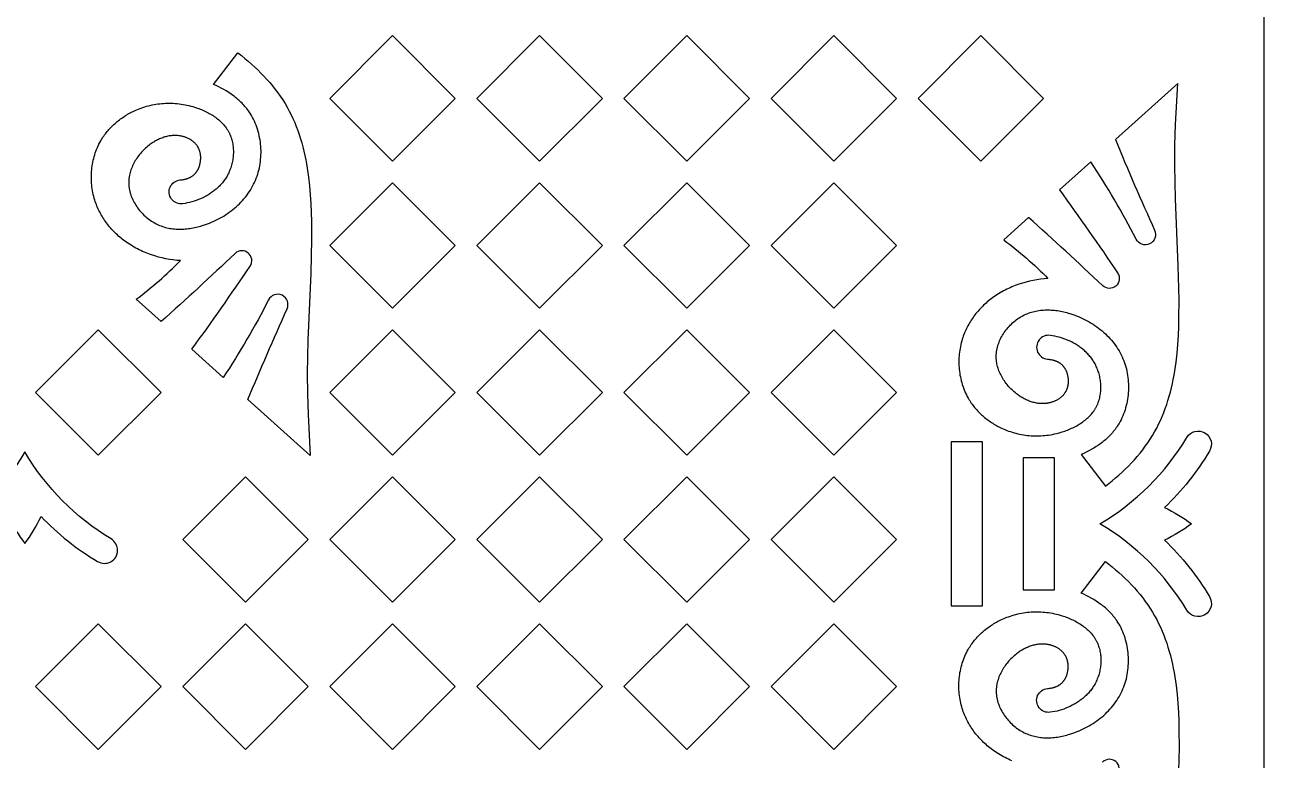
# Model space of a CAD drawing. Extents: x 15850 to 16789, y -660 to 1170.
# Drawn here: x 16319.7 to 16789.1, y -413.4 to -134.8 of the extents above; entities that cross this region are included whole.
import ezdxf

# ---------------------------------------------------------------- set-up
doc = ezdxf.new("R2010")
doc.units = 0
doc.layers.get('0').update_dxf_attribs({"linetype": 'CONTINUOUS'})

msp = doc.modelspace()

# ---------------------------------------------------------------- linework, layer by layer
for points in [[(15850.26, -659.93), (16789.06, -659.93), (16789.06, 1170.21), (15850.26, 1170.21)], [(16482.69, -162.68), (16458.93, -186.44), (16435.17, -162.68), (16458.93, -138.92)], [(16538.4, -162.68), (16514.64, -186.44), (16490.88, -162.68), (16514.64, -138.92)], [(16594.11, -162.68), (16570.35, -186.44), (16546.59, -162.68), (16570.35, -138.92)], [(16649.82, -162.68), (16626.06, -186.44), (16602.3, -162.68), (16626.06, -138.92)], [(16705.53, -162.68), (16681.77, -186.44), (16658.01, -162.68), (16681.77, -138.92)], [(16482.69, -218.39), (16458.93, -242.15), (16435.17, -218.39), (16458.93, -194.63)], [(16538.4, -218.39), (16514.64, -242.15), (16490.88, -218.39), (16514.64, -194.63)], [(16594.11, -218.39), (16570.35, -242.15), (16546.59, -218.39), (16570.35, -194.63)], [(16649.82, -218.39), (16626.06, -242.15), (16602.3, -218.39), (16626.06, -194.63)], [(16371.27, -274.09), (16347.51, -297.85), (16323.75, -274.09), (16347.51, -250.34)], [(16482.69, -274.09), (16458.93, -297.85), (16435.17, -274.09), (16458.93, -250.34)], [(16538.4, -274.09), (16514.64, -297.85), (16490.88, -274.09), (16514.64, -250.34)], [(16594.11, -274.09), (16570.35, -297.85), (16546.59, -274.09), (16570.35, -250.34)], [(16649.82, -274.09), (16626.06, -297.85), (16602.3, -274.09), (16626.06, -250.34)], [(16670.47, -292.83), (16670.47, -354.85), (16682.31, -354.85), (16682.31, -292.83)], [(16697.78, -298.79), (16697.78, -348.89), (16709.61, -348.89), (16709.61, -298.79)], [(16426.98, -329.8), (16403.22, -353.56), (16379.46, -329.8), (16403.22, -306.04)], [(16482.69, -329.8), (16458.93, -353.56), (16435.17, -329.8), (16458.93, -306.04)], [(16538.4, -329.8), (16514.64, -353.56), (16490.88, -329.8), (16514.64, -306.04)], [(16594.11, -329.8), (16570.35, -353.56), (16546.59, -329.8), (16570.35, -306.04)], [(16649.82, -329.8), (16626.06, -353.56), (16602.3, -329.8), (16626.06, -306.04)], [(16371.27, -385.51), (16347.51, -409.27), (16323.75, -385.51), (16347.51, -361.75)], [(16426.98, -385.51), (16403.22, -409.27), (16379.46, -385.51), (16403.22, -361.75)], [(16482.69, -385.51), (16458.93, -409.27), (16435.17, -385.51), (16458.93, -361.75)], [(16538.4, -385.51), (16514.64, -409.27), (16490.88, -385.51), (16514.64, -361.75)], [(16594.11, -385.51), (16570.35, -409.27), (16546.59, -385.51), (16570.35, -361.75)], [(16649.82, -385.51), (16626.06, -409.27), (16602.3, -385.51), (16626.06, -361.75)]]:
    msp.add_lwpolyline(points, close=True)
for points in [[(16400.4, -145.48), (16401.69, -146.49), (16402.97, -147.53), (16404.23, -148.59), (16405.47, -149.68), (16406.69, -150.8), (16407.89, -151.93), (16409.07, -153.1), (16410.21, -154.29), (16411.34, -155.5), (16412.43, -156.74), (16413.48, -158), (16414.51, -159.28), (16415.49, -160.59), (16416.44, -161.92), (16417.34, -163.28), (16418.21, -164.66), (16419.02, -166.06), (16419.8, -167.48), (16420.53, -168.92), (16421.22, -170.38), (16421.87, -171.87), (16422.47, -173.37), (16423.04, -174.88), (16423.58, -176.42), (16424.07, -177.97), (16424.54, -179.53), (16424.97, -181.11), (16425.36, -182.71), (16425.73, -184.31), (16426.06, -185.93), (16426.37, -187.55), (16426.64, -189.19), (16427.12, -192.49), (16427.5, -195.82), (16427.79, -199.17), (16428, -202.54), (16428.15, -205.91), (16428.23, -209.29), (16428.25, -216.02), (16427.95, -228.93), (16426.89, -254.28), (16426.65, -266.92), (16426.73, -274.66), (16426.98, -282.43), (16427.79, -297.96), (16404.16, -276.75, -0.007496), (16419, -242.41, 0.975292), (16411.97, -239.03, -0.027938), (16394.82, -268.38), (16382.93, -257.71, 0.009727), (16405, -226.22, 0.894674), (16399.33, -221.42, -0.006154), (16371.29, -247.26), (16361.85, -238.79, 0.038203), (16378.63, -224.16), (16377.24, -224.04), (16375.85, -223.88), (16374.45, -223.68), (16373.06, -223.43), (16371.68, -223.13), (16370.31, -222.78), (16368.94, -222.39), (16367.6, -221.96), (16366.93, -221.72), (16366.26, -221.47), (16365.6, -221.22), (16364.95, -220.94), (16364.29, -220.66), (16363.65, -220.37), (16363.01, -220.06), (16362.38, -219.74), (16361.75, -219.41), (16361.13, -219.07), (16360.51, -218.72), (16359.91, -218.35), (16359.31, -217.97), (16358.72, -217.58), (16358.13, -217.18), (16357.56, -216.76), (16357.07, -216.4), (16356.58, -216.02), (16356.1, -215.63), (16355.63, -215.24), (16355.17, -214.84), (16354.72, -214.43), (16354.27, -214.01), (16353.83, -213.58), (16353.39, -213.14), (16352.97, -212.7), (16352.56, -212.25), (16352.15, -211.79), (16351.75, -211.32), (16351.36, -210.85), (16350.98, -210.37), (16350.61, -209.88), (16350.25, -209.38), (16349.9, -208.88), (16349.56, -208.37), (16349.23, -207.85), (16348.91, -207.33), (16348.6, -206.8), (16348.31, -206.27), (16348.02, -205.73), (16347.74, -205.18), (16347.48, -204.63), (16347.23, -204.07), (16346.99, -203.5), (16346.76, -202.93), (16346.55, -202.36), (16346.34, -201.78), (16346.15, -201.19), (16345.95, -200.5), (16345.76, -199.81), (16345.59, -199.1), (16345.44, -198.4), (16345.31, -197.69), (16345.19, -196.97), (16345.09, -196.25), (16345.01, -195.53), (16344.95, -194.81), (16344.91, -194.08), (16344.88, -193.35), (16344.87, -192.63), (16344.88, -191.9), (16344.9, -191.17), (16344.95, -190.45), (16345.01, -189.72), (16345.09, -189), (16345.19, -188.28), (16345.3, -187.56), (16345.43, -186.85), (16345.59, -186.14), (16345.75, -185.44), (16345.94, -184.74), (16346.14, -184.04), (16346.37, -183.36), (16346.6, -182.68), (16346.86, -182.01), (16347.14, -181.35), (16347.43, -180.69), (16347.74, -180.05), (16348.07, -179.41), (16348.41, -178.79), (16348.69, -178.32), (16348.97, -177.87), (16349.26, -177.42), (16349.56, -176.98), (16349.87, -176.54), (16350.19, -176.11), (16350.52, -175.69), (16350.85, -175.27), (16351.2, -174.86), (16351.55, -174.46), (16351.91, -174.06), (16352.28, -173.67), (16352.65, -173.29), (16353.04, -172.92), (16353.43, -172.55), (16353.83, -172.19), (16354.23, -171.84), (16354.64, -171.49), (16355.06, -171.15), (16355.49, -170.82), (16355.92, -170.5), (16356.35, -170.19), (16356.79, -169.88), (16357.24, -169.58), (16357.69, -169.29), (16358.15, -169.01), (16358.61, -168.73), (16359.08, -168.47), (16359.55, -168.21), (16360.03, -167.96), (16360.99, -167.49), (16361.66, -167.18), (16362.33, -166.9), (16363.01, -166.63), (16363.69, -166.37), (16364.38, -166.13), (16365.07, -165.91), (16365.77, -165.7), (16366.48, -165.52), (16367.18, -165.34), (16367.9, -165.19), (16368.61, -165.05), (16369.33, -164.92), (16370.06, -164.82), (16370.78, -164.73), (16371.51, -164.65), (16372.24, -164.59), (16372.97, -164.56), (16373.71, -164.53), (16374.44, -164.53), (16375.18, -164.54), (16375.91, -164.57), (16376.65, -164.61), (16377.39, -164.67), (16378.13, -164.75), (16378.86, -164.85), (16379.6, -164.96), (16380.34, -165.09), (16381.07, -165.24), (16381.8, -165.41), (16382.53, -165.59), (16383.26, -165.79), (16383.99, -166.01), (16385.03, -166.36), (16385.55, -166.55), (16386.06, -166.75), (16386.58, -166.95), (16387.09, -167.17), (16387.59, -167.4), (16388.09, -167.63), (16388.58, -167.87), (16389.07, -168.13), (16389.55, -168.39), (16390.02, -168.66), (16390.49, -168.95), (16390.95, -169.24), (16391.4, -169.54), (16391.84, -169.85), (16392.27, -170.17), (16392.69, -170.5), (16393.1, -170.84), (16393.5, -171.19), (16393.89, -171.55), (16394.26, -171.92), (16394.63, -172.29), (16394.98, -172.68), (16395.31, -173.08), (16395.64, -173.49), (16395.95, -173.9), (16396.09, -174.11), (16396.24, -174.33), (16396.38, -174.55), (16396.52, -174.77), (16396.65, -174.99), (16396.78, -175.21), (16396.9, -175.44), (16397.02, -175.67), (16397.14, -175.9), (16397.25, -176.13), (16397.35, -176.36), (16397.45, -176.58), (16397.54, -176.81), (16397.63, -177.03), (16397.8, -177.49), (16397.95, -177.96), (16398.09, -178.44), (16398.21, -178.92), (16398.32, -179.4), (16398.41, -179.9), (16398.49, -180.39), (16398.55, -180.89), (16398.6, -181.39), (16398.64, -181.9), (16398.66, -182.41), (16398.66, -182.92), (16398.66, -183.43), (16398.63, -183.94), (16398.6, -184.45), (16398.55, -184.96), (16398.49, -185.47), (16398.41, -185.98), (16398.32, -186.48), (16398.22, -186.99), (16398.1, -187.49), (16397.97, -187.98), (16397.83, -188.48), (16397.67, -188.96), (16397.5, -189.45), (16397.32, -189.92), (16397.12, -190.39), (16396.92, -190.85), (16396.7, -191.31), (16396.46, -191.76), (16396.25, -192.14), (16396.03, -192.51), (16395.8, -192.88), (16395.57, -193.24), (16395.32, -193.6), (16395.06, -193.95), (16394.8, -194.29), (16394.53, -194.63), (16394.25, -194.96), (16393.97, -195.28), (16393.67, -195.6), (16393.37, -195.91), (16393.07, -196.21), (16392.75, -196.51), (16392.44, -196.8), (16392.11, -197.08), (16391.78, -197.36), (16391.44, -197.63), (16391.1, -197.89), (16390.75, -198.15), (16390.4, -198.4), (16390.04, -198.64), (16389.68, -198.88), (16389.31, -199.11), (16388.94, -199.33), (16388.57, -199.55), (16388.19, -199.75), (16387.81, -199.96), (16387.03, -200.34), (16386.25, -200.7), (16385.43, -201.04), (16384.6, -201.35), (16383.76, -201.63), (16382.92, -201.88), (16382.07, -202.1), (16381.21, -202.29), (16380.35, -202.46), (16379.49, -202.6, -1.025614), (16378.45, -193.61), (16378.85, -193.57), (16379.26, -193.51), (16379.66, -193.45), (16380.05, -193.37), (16380.25, -193.32), (16380.44, -193.28), (16380.63, -193.23), (16380.82, -193.17), (16381.01, -193.11), (16381.19, -193.05), (16381.38, -192.99), (16381.56, -192.92), (16381.74, -192.85), (16381.91, -192.77), (16382.09, -192.69), (16382.26, -192.61), (16382.43, -192.52), (16382.59, -192.43), (16382.76, -192.33), (16382.92, -192.23), (16383.08, -192.13), (16383.23, -192.02), (16383.38, -191.91), (16383.53, -191.79), (16383.67, -191.67), (16383.82, -191.55), (16383.95, -191.42), (16384.09, -191.28), (16384.19, -191.17), (16384.3, -191.06), (16384.4, -190.94), (16384.49, -190.82), (16384.59, -190.69), (16384.68, -190.57), (16384.77, -190.44), (16384.86, -190.31), (16384.95, -190.18), (16385.03, -190.04), (16385.11, -189.9), (16385.19, -189.76), (16385.26, -189.62), (16385.34, -189.48), (16385.41, -189.33), (16385.47, -189.18), (16385.54, -189.03), (16385.6, -188.88), (16385.66, -188.73), (16385.72, -188.58), (16385.77, -188.42), (16385.82, -188.26), (16385.87, -188.11), (16385.92, -187.95), (16386, -187.62), (16386.08, -187.3), (16386.14, -186.97), (16386.19, -186.64), (16386.23, -186.3), (16386.26, -185.97), (16386.28, -185.63), (16386.29, -185.3), (16386.28, -184.96), (16386.28, -184.79), (16386.27, -184.63), (16386.25, -184.46), (16386.24, -184.3), (16386.22, -184.13), (16386.2, -183.97), (16386.17, -183.8), (16386.15, -183.64), (16386.12, -183.48), (16386.08, -183.32), (16386.05, -183.16), (16386.01, -183), (16385.96, -182.84), (16385.92, -182.68), (16385.87, -182.53), (16385.82, -182.38), (16385.76, -182.22), (16385.7, -182.07), (16385.64, -181.93), (16385.58, -181.78), (16385.51, -181.63), (16385.44, -181.49), (16385.38, -181.38), (16385.32, -181.27), (16385.26, -181.17), (16385.2, -181.06), (16385.14, -180.96), (16385.07, -180.85), (16384.93, -180.65), (16384.79, -180.45), (16384.64, -180.26), (16384.48, -180.07), (16384.32, -179.88), (16384.15, -179.71), (16383.97, -179.53), (16383.79, -179.36), (16383.6, -179.2), (16383.41, -179.04), (16383.22, -178.89), (16383.02, -178.74), (16382.81, -178.6), (16382.61, -178.46), (16382.39, -178.33), (16382.18, -178.2), (16381.96, -178.08), (16381.74, -177.97), (16381.51, -177.85), (16381.28, -177.75), (16381.05, -177.65), (16380.82, -177.55), (16380.59, -177.46), (16380.35, -177.38), (16380.11, -177.3), (16379.88, -177.22), (16379.64, -177.16), (16379.39, -177.09), (16379.15, -177.03), (16378.95, -176.99), (16378.75, -176.95), (16378.55, -176.91), (16378.34, -176.88), (16378.14, -176.85), (16377.94, -176.82), (16377.53, -176.78), (16377.12, -176.76), (16376.72, -176.74), (16376.31, -176.74), (16375.9, -176.76), (16375.49, -176.78), (16375.09, -176.82), (16374.68, -176.88), (16374.28, -176.94), (16373.88, -177.02), (16373.48, -177.11), (16373.08, -177.21), (16372.68, -177.32), (16372.28, -177.44), (16371.89, -177.58), (16371.5, -177.72), (16371.11, -177.88), (16370.72, -178.04), (16370.34, -178.21), (16369.96, -178.4), (16369.58, -178.59), (16369.21, -178.79), (16368.84, -179.01), (16368.48, -179.23), (16368.12, -179.45), (16367.76, -179.69), (16367.41, -179.93), (16367.06, -180.19), (16366.72, -180.45), (16366.27, -180.8), (16365.84, -181.16), (16365.42, -181.53), (16365.01, -181.91), (16364.61, -182.31), (16364.21, -182.71), (16363.83, -183.13), (16363.46, -183.55), (16363.11, -183.98), (16362.76, -184.42), (16362.43, -184.87), (16362.11, -185.33), (16361.8, -185.79), (16361.51, -186.26), (16361.23, -186.74), (16360.97, -187.22), (16360.72, -187.71), (16360.49, -188.21), (16360.27, -188.71), (16360.07, -189.21), (16359.88, -189.72), (16359.71, -190.23), (16359.56, -190.75), (16359.43, -191.27), (16359.32, -191.79), (16359.27, -192.05), (16359.22, -192.31), (16359.18, -192.58), (16359.14, -192.84), (16359.11, -193.1), (16359.08, -193.37), (16359.06, -193.63), (16359.04, -193.89), (16359.03, -194.16), (16359.03, -194.42), (16359.02, -194.69), (16359.03, -194.95), (16359.04, -195.22), (16359.05, -195.48), (16359.07, -195.76), (16359.1, -196.05), (16359.13, -196.34), (16359.17, -196.62), (16359.22, -196.9), (16359.27, -197.19), (16359.32, -197.47), (16359.39, -197.75), (16359.46, -198.03), (16359.53, -198.32), (16359.61, -198.6), (16359.69, -198.87), (16359.78, -199.15), (16359.88, -199.43), (16359.98, -199.71), (16360.08, -199.98), (16360.31, -200.52), (16360.55, -201.06), (16360.82, -201.6), (16361.1, -202.12), (16361.4, -202.64), (16361.72, -203.15), (16362.05, -203.65), (16362.4, -204.15), (16362.76, -204.63), (16363.14, -205.1), (16363.54, -205.56), (16363.94, -206.01), (16364.36, -206.45), (16364.79, -206.88), (16365.24, -207.29), (16365.69, -207.69), (16366.16, -208.07), (16366.63, -208.44), (16367.12, -208.8), (16367.61, -209.14), (16368.12, -209.46), (16368.62, -209.76), (16369.14, -210.05), (16369.66, -210.32), (16370.2, -210.57), (16370.73, -210.8), (16371.28, -211.01), (16371.83, -211.21), (16372.38, -211.39), (16372.94, -211.55), (16373.5, -211.69), (16374.06, -211.82), (16374.63, -211.93), (16375.2, -212.02), (16375.78, -212.1), (16376.36, -212.16), (16376.94, -212.2), (16377.52, -212.23), (16378.1, -212.25), (16378.69, -212.25), (16379.28, -212.23), (16379.86, -212.21), (16380.45, -212.16), (16381.04, -212.11), (16381.63, -212.04), (16382.22, -211.96), (16382.81, -211.87), (16383.4, -211.76), (16383.98, -211.64), (16384.57, -211.51), (16385.15, -211.37), (16385.73, -211.22), (16386.31, -211.06), (16386.89, -210.89), (16388.04, -210.51), (16388.84, -210.22), (16389.64, -209.92), (16390.43, -209.59), (16391.21, -209.24), (16391.99, -208.88), (16392.75, -208.5), (16393.5, -208.1), (16394.25, -207.68), (16394.98, -207.25), (16395.7, -206.8), (16396.4, -206.33), (16397.1, -205.84), (16397.78, -205.34), (16398.44, -204.82), (16399.09, -204.29), (16399.73, -203.74), (16400.35, -203.17), (16400.95, -202.59), (16401.54, -202), (16402.11, -201.39), (16402.66, -200.76), (16403.19, -200.12), (16403.7, -199.47), (16404.19, -198.8), (16404.66, -198.11), (16405.11, -197.42), (16405.54, -196.71), (16405.95, -195.98), (16406.33, -195.25), (16406.69, -194.5), (16407.03, -193.74), (16407.34, -192.96), (16407.62, -192.2), (16407.87, -191.43), (16408.1, -190.65), (16408.31, -189.86), (16408.49, -189.06), (16408.65, -188.26), (16408.79, -187.45), (16408.9, -186.63), (16408.99, -185.81), (16409.06, -184.99), (16409.1, -184.16), (16409.12, -183.34), (16409.12, -182.51), (16409.09, -181.68), (16409.04, -180.85), (16408.97, -180.03), (16408.87, -179.21), (16408.75, -178.39), (16408.61, -177.58), (16408.45, -176.77), (16408.26, -175.97), (16408.05, -175.18), (16407.81, -174.39), (16407.56, -173.62), (16407.27, -172.85), (16406.97, -172.1), (16406.65, -171.35), (16406.3, -170.62), (16405.92, -169.91), (16405.53, -169.21), (16405.11, -168.52), (16404.89, -168.18), (16404.67, -167.85), (16404.36, -167.41), (16404.04, -166.97), (16403.71, -166.55), (16403.37, -166.13), (16403.02, -165.72), (16402.67, -165.32), (16402.3, -164.92), (16401.93, -164.53), (16401.54, -164.15), (16401.15, -163.78), (16400.76, -163.41), (16400.35, -163.06), (16399.94, -162.71), (16399.52, -162.36), (16399.09, -162.03), (16398.66, -161.7), (16397.78, -161.07), (16396.89, -160.47), (16395.97, -159.89), (16395.03, -159.35), (16394.08, -158.83), (16393.12, -158.34), (16392.15, -157.88), (16391.18, -157.45)], [(16728.94, -309.57), (16730.23, -308.56), (16731.51, -307.52), (16732.77, -306.46), (16734.01, -305.37), (16735.23, -304.26), (16736.43, -303.12), (16737.61, -301.95), (16738.76, -300.77), (16739.88, -299.55), (16740.97, -298.31), (16742.02, -297.05), (16743.05, -295.77), (16744.03, -294.46), (16744.98, -293.13), (16745.89, -291.77), (16746.75, -290.4), (16747.57, -289), (16748.34, -287.57), (16749.07, -286.13), (16749.76, -284.67), (16750.41, -283.19), (16751.01, -281.69), (16751.59, -280.17), (16752.12, -278.63), (16752.62, -277.08), (16753.08, -275.52), (16753.51, -273.94), (16753.9, -272.35), (16754.27, -270.74), (16754.6, -269.13), (16754.91, -267.5), (16755.18, -265.86), (16755.66, -262.56), (16756.04, -259.23), (16756.33, -255.88), (16756.54, -252.52), (16756.69, -249.14), (16756.77, -245.77), (16756.79, -239.04), (16756.49, -226.12), (16755.43, -200.77), (16755.19, -188.13), (16755.27, -180.39), (16755.52, -172.62), (16756.33, -157.09), (16732.7, -178.3, 0.007496), (16747.54, -212.64, -0.975292), (16740.51, -216.02, 0.027938), (16723.36, -186.67), (16711.47, -197.34, -0.009727), (16733.54, -228.83, -0.894674), (16727.87, -233.63, 0.006154), (16699.83, -207.79), (16690.39, -216.26, -0.038203), (16707.17, -230.89), (16705.78, -231.01), (16704.39, -231.17), (16702.99, -231.38), (16701.6, -231.63), (16700.22, -231.92), (16698.85, -232.27), (16697.49, -232.66), (16696.14, -233.09), (16695.47, -233.33), (16694.8, -233.58), (16694.14, -233.84), (16693.49, -234.11), (16692.84, -234.39), (16692.19, -234.69), (16691.55, -234.99), (16690.92, -235.31), (16690.29, -235.64), (16689.67, -235.98), (16689.05, -236.34), (16688.45, -236.7), (16687.85, -237.08), (16687.26, -237.47), (16686.67, -237.87), (16686.1, -238.29), (16685.61, -238.66), (16685.12, -239.03), (16684.64, -239.42), (16684.17, -239.81), (16683.71, -240.22), (16683.26, -240.63), (16682.81, -241.05), (16682.37, -241.47), (16681.94, -241.91), (16681.51, -242.35), (16681.1, -242.81), (16680.69, -243.26), (16680.29, -243.73), (16679.9, -244.21), (16679.52, -244.69), (16679.15, -245.18), (16678.79, -245.67), (16678.44, -246.17), (16678.1, -246.68), (16677.77, -247.2), (16677.45, -247.72), (16677.14, -248.25), (16676.85, -248.79), (16676.56, -249.33), (16676.29, -249.87), (16676.02, -250.43), (16675.77, -250.99), (16675.53, -251.55), (16675.3, -252.12), (16675.09, -252.7), (16674.88, -253.28), (16674.7, -253.86), (16674.49, -254.55), (16674.3, -255.25), (16674.13, -255.95), (16673.98, -256.66), (16673.85, -257.37), (16673.73, -258.08), (16673.63, -258.8), (16673.55, -259.52), (16673.49, -260.25), (16673.45, -260.97), (16673.42, -261.7), (16673.41, -262.43), (16673.42, -263.15), (16673.44, -263.88), (16673.49, -264.61), (16673.55, -265.33), (16673.63, -266.05), (16673.73, -266.77), (16673.84, -267.49), (16673.98, -268.2), (16674.13, -268.91), (16674.29, -269.62), (16674.48, -270.31), (16674.68, -271.01), (16674.91, -271.69), (16675.15, -272.37), (16675.4, -273.04), (16675.68, -273.71), (16675.97, -274.36), (16676.28, -275.01), (16676.61, -275.64), (16676.96, -276.27), (16677.23, -276.73), (16677.51, -277.18), (16677.8, -277.63), (16678.1, -278.08), (16678.41, -278.51), (16678.73, -278.94), (16679.06, -279.36), (16679.39, -279.78), (16679.74, -280.19), (16680.09, -280.59), (16680.45, -280.99), (16680.82, -281.38), (16681.2, -281.76), (16681.58, -282.14), (16681.97, -282.5), (16682.37, -282.86), (16682.77, -283.22), (16683.19, -283.56), (16683.6, -283.9), (16684.03, -284.23), (16684.46, -284.55), (16684.89, -284.87), (16685.34, -285.17), (16685.78, -285.47), (16686.24, -285.76), (16686.69, -286.04), (16687.16, -286.32), (16687.62, -286.58), (16688.09, -286.84), (16688.57, -287.09), (16689.53, -287.57), (16690.2, -287.87), (16690.87, -288.16), (16691.55, -288.43), (16692.23, -288.68), (16692.92, -288.92), (16693.61, -289.14), (16694.31, -289.35), (16695.02, -289.54), (16695.73, -289.71), (16696.44, -289.87), (16697.15, -290.01), (16697.87, -290.13), (16698.6, -290.24), (16699.32, -290.33), (16700.05, -290.4), (16700.78, -290.46), (16701.51, -290.5), (16702.25, -290.52), (16702.98, -290.53), (16703.72, -290.52), (16704.46, -290.49), (16705.19, -290.44), (16705.93, -290.38), (16706.67, -290.3), (16707.41, -290.2), (16708.14, -290.09), (16708.88, -289.96), (16709.61, -289.81), (16710.34, -289.64), (16711.07, -289.46), (16711.8, -289.26), (16712.53, -289.04), (16713.57, -288.69), (16714.09, -288.5), (16714.61, -288.31), (16715.12, -288.1), (16715.63, -287.88), (16716.13, -287.66), (16716.63, -287.42), (16717.12, -287.18), (16717.61, -286.92), (16718.09, -286.66), (16718.56, -286.39), (16719.03, -286.11), (16719.49, -285.81), (16719.94, -285.51), (16720.38, -285.2), (16720.81, -284.88), (16721.23, -284.55), (16721.64, -284.21), (16722.04, -283.86), (16722.43, -283.51), (16722.8, -283.14), (16723.17, -282.76), (16723.52, -282.37), (16723.85, -281.97), (16724.18, -281.57), (16724.49, -281.15), (16724.63, -280.94), (16724.78, -280.72), (16724.92, -280.51), (16725.06, -280.29), (16725.19, -280.06), (16725.32, -279.84), (16725.44, -279.61), (16725.56, -279.38), (16725.68, -279.15), (16725.79, -278.92), (16725.89, -278.7), (16725.99, -278.47), (16726.08, -278.25), (16726.17, -278.02), (16726.34, -277.56), (16726.49, -277.09), (16726.63, -276.61), (16726.75, -276.13), (16726.86, -275.65), (16726.95, -275.16), (16727.03, -274.66), (16727.09, -274.16), (16727.14, -273.66), (16727.18, -273.15), (16727.2, -272.65), (16727.2, -272.14), (16727.2, -271.63), (16727.17, -271.11), (16727.14, -270.6), (16727.09, -270.09), (16727.03, -269.58), (16726.95, -269.07), (16726.86, -268.57), (16726.76, -268.07), (16726.64, -267.57), (16726.51, -267.07), (16726.37, -266.58), (16726.21, -266.09), (16726.04, -265.61), (16725.86, -265.13), (16725.66, -264.66), (16725.46, -264.2), (16725.24, -263.74), (16725.01, -263.29), (16724.79, -262.91), (16724.57, -262.54), (16724.34, -262.17), (16724.11, -261.81), (16723.86, -261.45), (16723.6, -261.1), (16723.34, -260.76), (16723.07, -260.42), (16722.79, -260.09), (16722.51, -259.77), (16722.21, -259.45), (16721.92, -259.14), (16721.61, -258.84), (16721.3, -258.54), (16720.98, -258.25), (16720.65, -257.97), (16720.32, -257.69), (16719.98, -257.42), (16719.64, -257.16), (16719.29, -256.9), (16718.94, -256.66), (16718.58, -256.41), (16718.22, -256.18), (16717.85, -255.95), (16717.48, -255.72), (16717.11, -255.51), (16716.73, -255.3), (16716.35, -255.09), (16715.57, -254.71), (16714.79, -254.35), (16713.97, -254.02), (16713.14, -253.71), (16712.3, -253.43), (16711.46, -253.17), (16710.61, -252.95), (16709.75, -252.76), (16708.89, -252.59), (16708.03, -252.46, 1.025614), (16706.99, -261.44), (16707.39, -261.49), (16707.8, -261.54), (16708.2, -261.61), (16708.59, -261.68), (16708.79, -261.73), (16708.98, -261.78), (16709.17, -261.83), (16709.36, -261.88), (16709.55, -261.94), (16709.73, -262), (16709.92, -262.06), (16710.1, -262.13), (16710.28, -262.2), (16710.45, -262.28), (16710.63, -262.36), (16710.8, -262.44), (16710.97, -262.53), (16711.13, -262.62), (16711.3, -262.72), (16711.46, -262.82), (16711.62, -262.92), (16711.77, -263.03), (16711.92, -263.14), (16712.07, -263.26), (16712.22, -263.38), (16712.36, -263.51), (16712.49, -263.64), (16712.63, -263.77), (16712.73, -263.88), (16712.84, -264), (16712.94, -264.11), (16713.04, -264.24), (16713.13, -264.36), (16713.22, -264.48), (16713.31, -264.61), (16713.4, -264.74), (16713.49, -264.88), (16713.57, -265.01), (16713.65, -265.15), (16713.73, -265.29), (16713.8, -265.43), (16713.88, -265.58), (16713.95, -265.72), (16714.01, -265.87), (16714.08, -266.02), (16714.14, -266.17), (16714.2, -266.32), (16714.26, -266.48), (16714.31, -266.63), (16714.36, -266.79), (16714.41, -266.95), (16714.46, -267.11), (16714.55, -267.43), (16714.62, -267.75), (16714.68, -268.08), (16714.73, -268.42), (16714.77, -268.75), (16714.8, -269.08), (16714.82, -269.42), (16714.83, -269.76), (16714.82, -270.09), (16714.82, -270.26), (16714.81, -270.42), (16714.79, -270.59), (16714.78, -270.76), (16714.76, -270.92), (16714.74, -271.09), (16714.71, -271.25), (16714.69, -271.41), (16714.66, -271.58), (16714.62, -271.74), (16714.59, -271.9), (16714.55, -272.05), (16714.5, -272.21), (16714.46, -272.37), (16714.41, -272.52), (16714.36, -272.68), (16714.3, -272.83), (16714.24, -272.98), (16714.18, -273.13), (16714.12, -273.27), (16714.05, -273.42), (16713.98, -273.56), (16713.92, -273.67), (16713.87, -273.78), (16713.8, -273.89), (16713.74, -273.99), (16713.68, -274.1), (16713.61, -274.2), (16713.47, -274.4), (16713.33, -274.6), (16713.18, -274.8), (16713.02, -274.98), (16712.86, -275.17), (16712.69, -275.35), (16712.51, -275.52), (16712.33, -275.69), (16712.14, -275.85), (16711.95, -276.01), (16711.76, -276.16), (16711.56, -276.31), (16711.35, -276.45), (16711.15, -276.59), (16710.93, -276.72), (16710.72, -276.85), (16710.5, -276.97), (16710.28, -277.09), (16710.05, -277.2), (16709.83, -277.3), (16709.59, -277.4), (16709.36, -277.5), (16709.13, -277.59), (16708.89, -277.67), (16708.65, -277.75), (16708.42, -277.83), (16708.18, -277.9), (16707.94, -277.96), (16707.69, -278.02), (16707.49, -278.06), (16707.29, -278.1), (16707.09, -278.14), (16706.88, -278.17), (16706.68, -278.2), (16706.48, -278.23), (16706.07, -278.27), (16705.66, -278.3), (16705.26, -278.31), (16704.85, -278.31), (16704.44, -278.29), (16704.04, -278.27), (16703.63, -278.23), (16703.22, -278.18), (16702.82, -278.11), (16702.42, -278.03), (16702.02, -277.94), (16701.62, -277.84), (16701.22, -277.73), (16700.82, -277.61), (16700.43, -277.48), (16700.04, -277.33), (16699.65, -277.18), (16699.26, -277.01), (16698.88, -276.84), (16698.5, -276.65), (16698.12, -276.46), (16697.75, -276.26), (16697.38, -276.05), (16697.02, -275.83), (16696.66, -275.6), (16696.3, -275.36), (16695.95, -275.12), (16695.6, -274.87), (16695.26, -274.61), (16694.82, -274.26), (16694.38, -273.9), (16693.96, -273.52), (16693.55, -273.14), (16693.15, -272.75), (16692.75, -272.34), (16692.37, -271.93), (16692, -271.5), (16691.65, -271.07), (16691.3, -270.63), (16690.97, -270.18), (16690.65, -269.73), (16690.34, -269.26), (16690.05, -268.79), (16689.77, -268.31), (16689.51, -267.83), (16689.26, -267.34), (16689.03, -266.84), (16688.81, -266.34), (16688.61, -265.84), (16688.42, -265.33), (16688.25, -264.82), (16688.1, -264.3), (16687.97, -263.78), (16687.86, -263.26), (16687.81, -263), (16687.76, -262.74), (16687.72, -262.48), (16687.68, -262.21), (16687.65, -261.95), (16687.62, -261.69), (16687.6, -261.42), (16687.59, -261.16), (16687.57, -260.89), (16687.57, -260.63), (16687.57, -260.37), (16687.57, -260.1), (16687.58, -259.84), (16687.59, -259.57), (16687.61, -259.29), (16687.64, -259), (16687.67, -258.72), (16687.71, -258.43), (16687.76, -258.15), (16687.81, -257.86), (16687.87, -257.58), (16687.93, -257.3), (16688, -257.02), (16688.07, -256.74), (16688.15, -256.46), (16688.23, -256.18), (16688.32, -255.9), (16688.42, -255.62), (16688.52, -255.35), (16688.62, -255.07), (16688.85, -254.53), (16689.09, -253.99), (16689.36, -253.45), (16689.64, -252.93), (16689.94, -252.41), (16690.26, -251.9), (16690.59, -251.4), (16690.94, -250.9), (16691.3, -250.42), (16691.68, -249.95), (16692.08, -249.49), (16692.48, -249.04), (16692.9, -248.6), (16693.34, -248.17), (16693.78, -247.76), (16694.23, -247.36), (16694.7, -246.98), (16695.18, -246.61), (16695.66, -246.25), (16696.15, -245.92), (16696.66, -245.59), (16697.16, -245.29), (16697.68, -245), (16698.2, -244.74), (16698.74, -244.48), (16699.27, -244.25), (16699.82, -244.04), (16700.37, -243.84), (16700.92, -243.66), (16701.48, -243.5), (16702.04, -243.36), (16702.6, -243.24), (16703.17, -243.13), (16703.74, -243.03), (16704.32, -242.96), (16704.9, -242.9), (16705.48, -242.85), (16706.06, -242.82), (16706.64, -242.81), (16707.23, -242.81), (16707.82, -242.82), (16708.4, -242.85), (16708.99, -242.89), (16709.58, -242.94), (16710.17, -243.01), (16710.76, -243.09), (16711.35, -243.19), (16711.94, -243.29), (16712.52, -243.41), (16713.11, -243.54), (16713.69, -243.68), (16714.28, -243.83), (16714.86, -243.99), (16715.43, -244.16), (16716.58, -244.54), (16717.38, -244.83), (16718.18, -245.14), (16718.97, -245.46), (16719.76, -245.81), (16720.53, -246.17), (16721.29, -246.55), (16722.04, -246.95), (16722.79, -247.37), (16723.52, -247.8), (16724.24, -248.26), (16724.94, -248.72), (16725.64, -249.21), (16726.32, -249.71), (16726.98, -250.23), (16727.63, -250.76), (16728.27, -251.31), (16728.89, -251.88), (16729.49, -252.46), (16730.08, -253.05), (16730.65, -253.67), (16731.2, -254.29), (16731.73, -254.93), (16732.24, -255.59), (16732.73, -256.26), (16733.2, -256.94), (16733.65, -257.64), (16734.08, -258.35), (16734.49, -259.07), (16734.87, -259.8), (16735.23, -260.55), (16735.57, -261.32), (16735.88, -262.09), (16736.16, -262.85), (16736.41, -263.62), (16736.64, -264.4), (16736.85, -265.19), (16737.03, -265.99), (16737.19, -266.79), (16737.33, -267.6), (16737.44, -268.42), (16737.53, -269.24), (16737.6, -270.06), (16737.64, -270.89), (16737.66, -271.72), (16737.66, -272.54), (16737.63, -273.37), (16737.58, -274.2), (16737.51, -275.02), (16737.41, -275.84), (16737.3, -276.66), (16737.15, -277.47), (16736.99, -278.28), (16736.8, -279.08), (16736.59, -279.87), (16736.35, -280.66), (16736.1, -281.44), (16735.82, -282.2), (16735.51, -282.96), (16735.19, -283.7), (16734.84, -284.43), (16734.46, -285.14), (16734.07, -285.85), (16733.65, -286.53), (16733.43, -286.87), (16733.21, -287.2), (16732.9, -287.64), (16732.58, -288.08), (16732.25, -288.5), (16731.91, -288.92), (16731.56, -289.33), (16731.21, -289.74), (16730.84, -290.13), (16730.47, -290.52), (16730.08, -290.9), (16729.69, -291.27), (16729.3, -291.64), (16728.89, -292), (16728.48, -292.35), (16728.06, -292.69), (16727.64, -293.02), (16727.2, -293.35), (16726.33, -293.98), (16725.43, -294.59), (16724.51, -295.16), (16723.57, -295.71), (16722.62, -296.22), (16721.66, -296.71), (16720.69, -297.17), (16719.72, -297.6)], [(16726.85, -323.84, 0.12469), (16759.77, -291.13, -1), (16768.35, -296.28, -0.065745), (16751.32, -317.69, -0.052644), (16761.48, -323.84, -0.052644), (16751.32, -329.99, -0.065745), (16768.35, -351.4, -1), (16759.77, -356.55, 0.12469)], [(16319.66, -296.62, -0.12469), (16286.95, -329.54, 1), (16292.1, -338.11, 0.065745), (16313.51, -321.08, 0.052644), (16319.66, -331.25, 0.052644), (16325.81, -321.08, 0.065745), (16347.22, -338.11, 1), (16352.37, -329.54, -0.12469)]]:
    msp.add_lwpolyline(points, format="xyb", close=True)
for points in [[(16693.49, -413.57), (16692.84, -413.29), (16692.19, -412.99), (16691.55, -412.69), (16690.92, -412.37), (16690.29, -412.04), (16689.67, -411.7), (16689.05, -411.34), (16688.45, -410.98), (16687.85, -410.6), (16687.26, -410.21), (16686.67, -409.81), (16686.1, -409.39), (16685.61, -409.02), (16685.12, -408.65), (16684.64, -408.26), (16684.17, -407.87), (16683.71, -407.46), (16683.26, -407.05), (16682.81, -406.63), (16682.37, -406.2), (16681.94, -405.77), (16681.51, -405.32), (16681.1, -404.87), (16680.69, -404.41), (16680.29, -403.95), (16679.9, -403.47), (16679.52, -402.99), (16679.15, -402.5), (16678.79, -402.01), (16678.44, -401.51), (16678.1, -401), (16677.77, -400.48), (16677.45, -399.96), (16677.14, -399.43), (16676.85, -398.89), (16676.56, -398.35), (16676.29, -397.81), (16676.02, -397.25), (16675.77, -396.69), (16675.53, -396.13), (16675.3, -395.56), (16675.09, -394.98), (16674.88, -394.4), (16674.7, -393.82), (16674.49, -393.13), (16674.3, -392.43), (16674.13, -391.73), (16673.98, -391.02), (16673.85, -390.31), (16673.73, -389.6), (16673.63, -388.88), (16673.55, -388.16), (16673.49, -387.43), (16673.45, -386.71), (16673.42, -385.98), (16673.41, -385.25), (16673.42, -384.53), (16673.44, -383.8), (16673.49, -383.07), (16673.55, -382.35), (16673.63, -381.62), (16673.73, -380.9), (16673.84, -380.19), (16673.98, -379.48), (16674.13, -378.77), (16674.29, -378.06), (16674.48, -377.36), (16674.68, -376.67), (16674.91, -375.99), (16675.15, -375.31), (16675.4, -374.64), (16675.68, -373.97), (16675.97, -373.32), (16676.28, -372.67), (16676.61, -372.04), (16676.96, -371.41), (16677.23, -370.95), (16677.51, -370.5), (16677.8, -370.05), (16678.1, -369.6), (16678.41, -369.17), (16678.73, -368.74), (16679.06, -368.31), (16679.39, -367.9), (16679.74, -367.49), (16680.09, -367.08), (16680.45, -366.69), (16680.82, -366.3), (16681.2, -365.92), (16681.58, -365.54), (16681.97, -365.18), (16682.37, -364.82), (16682.77, -364.46), (16683.19, -364.12), (16683.6, -363.78), (16684.03, -363.45), (16684.46, -363.13), (16684.89, -362.81), (16685.34, -362.51), (16685.78, -362.21), (16686.24, -361.92), (16686.69, -361.64), (16687.16, -361.36), (16687.62, -361.09), (16688.09, -360.84), (16688.57, -360.59), (16689.53, -360.11), (16690.2, -359.81), (16690.87, -359.52), (16691.55, -359.25), (16692.23, -359), (16692.92, -358.76), (16693.61, -358.54), (16694.31, -358.33), (16695.02, -358.14), (16695.73, -357.97), (16696.44, -357.81), (16697.15, -357.67), (16697.87, -357.55), (16698.6, -357.44), (16699.32, -357.35), (16700.05, -357.28), (16700.78, -357.22), (16701.51, -357.18), (16702.25, -357.16), (16702.98, -357.15), (16703.72, -357.16), (16704.46, -357.19), (16705.19, -357.24), (16705.93, -357.3), (16706.67, -357.38), (16707.41, -357.48), (16708.14, -357.59), (16708.88, -357.72), (16709.61, -357.87), (16710.34, -358.04), (16711.07, -358.22), (16711.8, -358.42), (16712.53, -358.64), (16713.57, -358.99), (16714.09, -359.18), (16714.61, -359.37), (16715.12, -359.58), (16715.63, -359.8), (16716.13, -360.02), (16716.63, -360.26), (16717.12, -360.5), (16717.61, -360.75), (16718.09, -361.02), (16718.56, -361.29), (16719.03, -361.57), (16719.49, -361.86), (16719.94, -362.17), (16720.38, -362.48), (16720.81, -362.8), (16721.23, -363.13), (16721.64, -363.47), (16722.04, -363.81), (16722.43, -364.17), (16722.8, -364.54), (16723.17, -364.92), (16723.52, -365.31), (16723.85, -365.71), (16724.18, -366.11), (16724.49, -366.53), (16724.63, -366.74), (16724.78, -366.96), (16724.92, -367.17), (16725.06, -367.39), (16725.19, -367.61), (16725.32, -367.84), (16725.44, -368.07), (16725.56, -368.29), (16725.68, -368.53), (16725.79, -368.76), (16725.89, -368.98), (16725.99, -369.21), (16726.08, -369.43), (16726.17, -369.66), (16726.34, -370.12), (16726.49, -370.59), (16726.63, -371.06), (16726.75, -371.55), (16726.86, -372.03), (16726.95, -372.52), (16727.03, -373.02), (16727.09, -373.52), (16727.14, -374.02), (16727.18, -374.53), (16727.2, -375.03), (16727.2, -375.54), (16727.2, -376.05), (16727.17, -376.56), (16727.14, -377.08), (16727.09, -377.59), (16727.03, -378.1), (16726.95, -378.6), (16726.86, -379.11), (16726.76, -379.61), (16726.64, -380.11), (16726.51, -380.61), (16726.37, -381.1), (16726.21, -381.59), (16726.04, -382.07), (16725.86, -382.55), (16725.66, -383.02), (16725.46, -383.48), (16725.24, -383.94), (16725.01, -384.38), (16724.79, -384.77), (16724.57, -385.14), (16724.34, -385.51), (16724.11, -385.87), (16723.86, -386.23), (16723.6, -386.58), (16723.34, -386.92), (16723.07, -387.26), (16722.79, -387.58), (16722.51, -387.91), (16722.21, -388.22), (16721.92, -388.53), (16721.61, -388.84), (16721.3, -389.13), (16720.98, -389.42), (16720.65, -389.71), (16720.32, -389.98), (16719.98, -390.25), (16719.64, -390.52), (16719.29, -390.77), (16718.94, -391.02), (16718.58, -391.27), (16718.22, -391.5), (16717.85, -391.73), (16717.48, -391.96), (16717.11, -392.17), (16716.73, -392.38), (16716.35, -392.58), (16715.57, -392.97), (16714.79, -393.33), (16713.97, -393.66), (16713.14, -393.97), (16712.3, -394.25), (16711.46, -394.5), (16710.61, -394.73), (16709.75, -394.92), (16708.89, -395.09), (16708.03, -395.22, -1.025614), (16706.99, -386.24), (16707.39, -386.19), (16707.8, -386.14), (16708.2, -386.07), (16708.59, -386), (16708.79, -385.95), (16708.98, -385.9), (16709.17, -385.85), (16709.36, -385.8), (16709.55, -385.74), (16709.73, -385.68), (16709.92, -385.62), (16710.1, -385.55), (16710.28, -385.47), (16710.45, -385.4), (16710.63, -385.32), (16710.8, -385.24), (16710.97, -385.15), (16711.13, -385.06), (16711.3, -384.96), (16711.46, -384.86), (16711.62, -384.76), (16711.77, -384.65), (16711.92, -384.54), (16712.07, -384.42), (16712.22, -384.3), (16712.36, -384.17), (16712.49, -384.04), (16712.63, -383.91), (16712.73, -383.8), (16712.84, -383.68), (16712.94, -383.56), (16713.04, -383.44), (16713.13, -383.32), (16713.22, -383.19), (16713.31, -383.07), (16713.4, -382.94), (16713.49, -382.8), (16713.57, -382.67), (16713.65, -382.53), (16713.73, -382.39), (16713.8, -382.25), (16713.88, -382.1), (16713.95, -381.96), (16714.01, -381.81), (16714.08, -381.66), (16714.14, -381.51), (16714.2, -381.36), (16714.26, -381.2), (16714.31, -381.05), (16714.36, -380.89), (16714.41, -380.73), (16714.46, -380.57), (16714.55, -380.25), (16714.62, -379.92), (16714.68, -379.6), (16714.73, -379.26), (16714.77, -378.93), (16714.8, -378.59), (16714.82, -378.26), (16714.83, -377.92), (16714.82, -377.59), (16714.82, -377.42), (16714.81, -377.25), (16714.79, -377.09), (16714.78, -376.92), (16714.76, -376.76), (16714.74, -376.59), (16714.71, -376.43), (16714.69, -376.27), (16714.66, -376.1), (16714.62, -375.94), (16714.59, -375.78), (16714.55, -375.62), (16714.5, -375.47), (16714.46, -375.31), (16714.41, -375.16), (16714.36, -375), (16714.3, -374.85), (16714.24, -374.7), (16714.18, -374.55), (16714.12, -374.41), (16714.05, -374.26), (16713.98, -374.12), (16713.92, -374.01), (16713.87, -373.9), (16713.8, -373.79), (16713.74, -373.69), (16713.68, -373.58), (16713.61, -373.48), (16713.47, -373.27), (16713.33, -373.08), (16713.18, -372.88), (16713.02, -372.69), (16712.86, -372.51), (16712.69, -372.33), (16712.51, -372.16), (16712.33, -371.99), (16712.14, -371.83), (16711.95, -371.67), (16711.76, -371.52), (16711.56, -371.37), (16711.35, -371.23), (16711.15, -371.09), (16710.93, -370.96), (16710.72, -370.83), (16710.5, -370.71), (16710.28, -370.59), (16710.05, -370.48), (16709.83, -370.38), (16709.59, -370.28), (16709.36, -370.18), (16709.13, -370.09), (16708.89, -370), (16708.65, -369.93), (16708.42, -369.85), (16708.18, -369.78), (16707.94, -369.72), (16707.69, -369.66), (16707.49, -369.62), (16707.29, -369.58), (16707.09, -369.54), (16706.88, -369.51), (16706.68, -369.48), (16706.48, -369.45), (16706.07, -369.41), (16705.66, -369.38), (16705.26, -369.37), (16704.85, -369.37), (16704.44, -369.38), (16704.04, -369.41), (16703.63, -369.45), (16703.22, -369.5), (16702.82, -369.57), (16702.42, -369.65), (16702.02, -369.73), (16701.62, -369.83), (16701.22, -369.95), (16700.82, -370.07), (16700.43, -370.2), (16700.04, -370.35), (16699.65, -370.5), (16699.26, -370.67), (16698.88, -370.84), (16698.5, -371.03), (16698.12, -371.22), (16697.75, -371.42), (16697.38, -371.63), (16697.02, -371.85), (16696.66, -372.08), (16696.3, -372.32), (16695.95, -372.56), (16695.6, -372.81), (16695.26, -373.07), (16694.82, -373.42), (16694.38, -373.78), (16693.96, -374.16), (16693.55, -374.54), (16693.15, -374.93), (16692.75, -375.34), (16692.37, -375.75), (16692, -376.18), (16691.65, -376.61), (16691.3, -377.05), (16690.97, -377.5), (16690.65, -377.95), (16690.34, -378.42), (16690.05, -378.89), (16689.77, -379.37), (16689.51, -379.85), (16689.26, -380.34), (16689.03, -380.83), (16688.81, -381.33), (16688.61, -381.84), (16688.42, -382.35), (16688.25, -382.86), (16688.1, -383.38), (16687.97, -383.89), (16687.86, -384.42), (16687.81, -384.68), (16687.76, -384.94), (16687.72, -385.2), (16687.68, -385.47), (16687.65, -385.73), (16687.62, -385.99), (16687.6, -386.26), (16687.59, -386.52), (16687.57, -386.78), (16687.57, -387.05), (16687.57, -387.31), (16687.57, -387.58), (16687.58, -387.84), (16687.59, -388.11), (16687.61, -388.39), (16687.64, -388.68), (16687.67, -388.96), (16687.71, -389.25), (16687.76, -389.53), (16687.81, -389.81), (16687.87, -390.1), (16687.93, -390.38), (16688, -390.66), (16688.07, -390.94), (16688.15, -391.22), (16688.23, -391.5), (16688.32, -391.78), (16688.42, -392.06), (16688.52, -392.33), (16688.62, -392.61), (16688.85, -393.15), (16689.09, -393.69), (16689.36, -394.22), (16689.64, -394.75), (16689.94, -395.27), (16690.26, -395.78), (16690.59, -396.28), (16690.94, -396.77), (16691.3, -397.26), (16691.68, -397.73), (16692.08, -398.19), (16692.48, -398.64), (16692.9, -399.08), (16693.34, -399.51), (16693.78, -399.92), (16694.23, -400.32), (16694.7, -400.7), (16695.18, -401.07), (16695.66, -401.42), (16696.15, -401.76), (16696.66, -402.08), (16697.16, -402.39), (16697.68, -402.68), (16698.2, -402.94), (16698.74, -403.19), (16699.27, -403.43), (16699.82, -403.64), (16700.37, -403.84), (16700.92, -404.01), (16701.48, -404.18), (16702.04, -404.32), (16702.6, -404.44), (16703.17, -404.55), (16703.74, -404.65), (16704.32, -404.72), (16704.9, -404.78), (16705.48, -404.83), (16706.06, -404.86), (16706.64, -404.87), (16707.23, -404.87), (16707.82, -404.86), (16708.4, -404.83), (16708.99, -404.79), (16709.58, -404.74), (16710.17, -404.67), (16710.76, -404.59), (16711.35, -404.49), (16711.94, -404.39), (16712.52, -404.27), (16713.11, -404.14), (16713.69, -404), (16714.28, -403.85), (16714.86, -403.69), (16715.43, -403.51), (16716.58, -403.14), (16717.38, -402.85), (16718.18, -402.54), (16718.97, -402.22), (16719.76, -401.87), (16720.53, -401.51), (16721.29, -401.13), (16722.04, -400.73), (16722.79, -400.31), (16723.52, -399.87), (16724.24, -399.42), (16724.94, -398.96), (16725.64, -398.47), (16726.32, -397.97), (16726.98, -397.45), (16727.63, -396.92), (16728.27, -396.37), (16728.89, -395.8), (16729.49, -395.22), (16730.08, -394.62), (16730.65, -394.01), (16731.2, -393.39), (16731.73, -392.75), (16732.24, -392.09), (16732.73, -391.42), (16733.2, -390.74), (16733.65, -390.04), (16734.08, -389.33), (16734.49, -388.61), (16734.87, -387.87), (16735.23, -387.12), (16735.57, -386.36), (16735.88, -385.59), (16736.16, -384.83), (16736.41, -384.06), (16736.64, -383.28), (16736.85, -382.49), (16737.03, -381.69), (16737.19, -380.88), (16737.33, -380.07), (16737.44, -379.26), (16737.53, -378.44), (16737.6, -377.62), (16737.64, -376.79), (16737.66, -375.96), (16737.66, -375.13), (16737.63, -374.31), (16737.58, -373.48), (16737.51, -372.66), (16737.41, -371.84), (16737.3, -371.02), (16737.15, -370.21), (16736.99, -369.4), (16736.8, -368.6), (16736.59, -367.8), (16736.35, -367.02), (16736.1, -366.24), (16735.82, -365.48), (16735.51, -364.72), (16735.19, -363.98), (16734.84, -363.25), (16734.46, -362.53), (16734.07, -361.83), (16733.65, -361.15), (16733.43, -360.81), (16733.21, -360.48), (16732.9, -360.04), (16732.58, -359.6), (16732.25, -359.17), (16731.91, -358.76), (16731.56, -358.35), (16731.21, -357.94), (16730.84, -357.55), (16730.47, -357.16), (16730.08, -356.78), (16729.69, -356.41), (16729.3, -356.04), (16728.89, -355.68), (16728.48, -355.33), (16728.06, -354.99), (16727.64, -354.66), (16727.2, -354.33), (16726.33, -353.7), (16725.43, -353.09), (16724.51, -352.52), (16723.57, -351.97), (16722.62, -351.46), (16721.66, -350.97), (16720.69, -350.51), (16719.72, -350.08), (16728.94, -338.11), (16730.23, -339.12), (16731.51, -340.16), (16732.77, -341.22), (16734.01, -342.31), (16735.23, -343.42), (16736.43, -344.56), (16737.61, -345.73), (16738.76, -346.91), (16739.88, -348.13), (16740.97, -349.36), (16742.02, -350.63), (16743.05, -351.91), (16744.03, -353.22), (16744.98, -354.55), (16745.89, -355.9), (16746.75, -357.28), (16747.57, -358.68), (16748.34, -360.1), (16749.07, -361.55), (16749.76, -363.01), (16750.41, -364.49), (16751.01, -365.99), (16751.59, -367.51), (16752.12, -369.04), (16752.62, -370.6), (16753.08, -372.16), (16753.51, -373.74), (16753.9, -375.33), (16754.27, -376.94), (16754.6, -378.55), (16754.91, -380.18), (16755.18, -381.82), (16755.66, -385.12), (16756.04, -388.45), (16756.33, -391.8), (16756.54, -395.16), (16756.69, -398.54), (16756.77, -401.91), (16756.79, -408.64), (16756.49, -421.56)], [(16733.54, -418.85, 0.894674), (16727.87, -414.05, -0.006154)]]:
    msp.add_lwpolyline(points, format="xyb")

doc.saveas('drawing.dxf')
